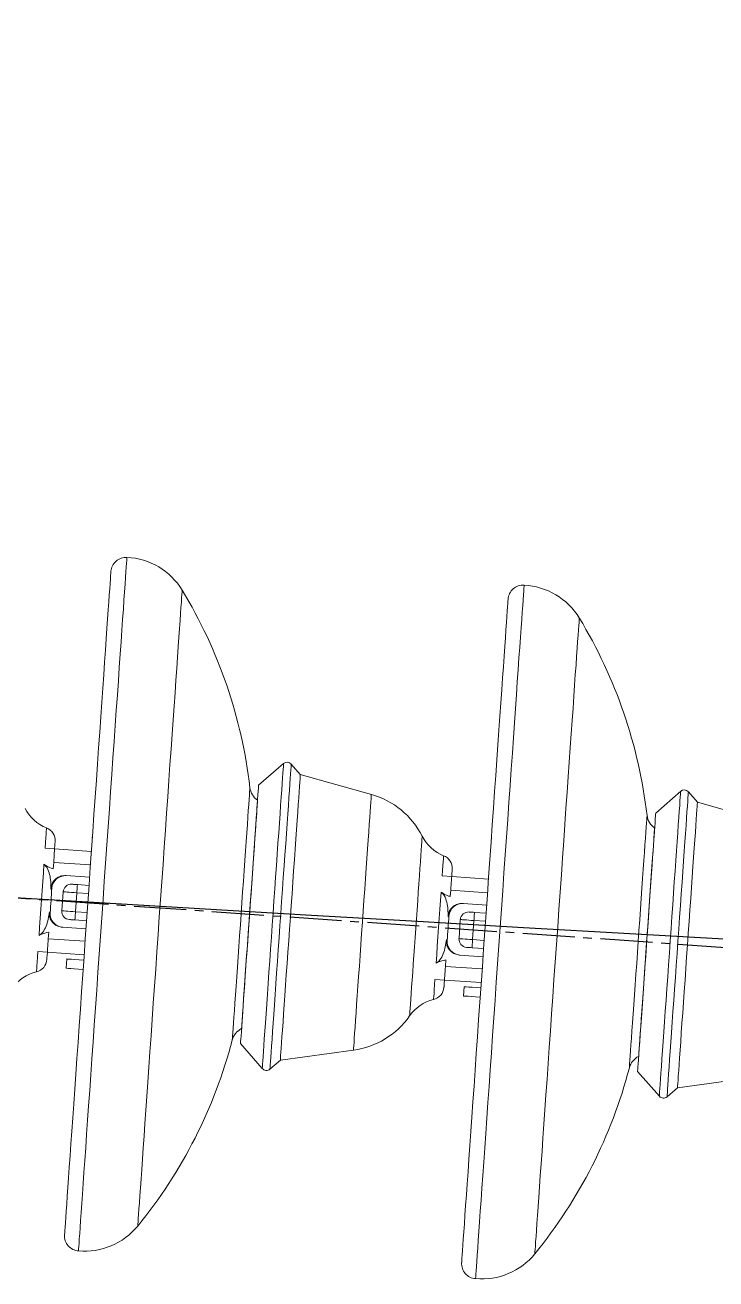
# Model space of a CAD drawing. Header units: millimetres. Extents: x 1587714 to 3094800, y -694377 to -413614.
# Drawn here: x 2056567.6 to 2056820.9, y -551020.1 to -550560.1 of the extents above; entities that cross this region are included whole.
import ezdxf

# ---------------------------------------------------------------- set-up
doc = ezdxf.new("R2010")
doc.units = ezdxf.units.MM
doc.linetypes.add('CENTER2', pattern=[28.575, 19.05, -3.175, 3.175, -3.175])
doc.layers.add('0_EJES', color=1, linetype='CENTER2')
doc.layers.add('M0_EQUIPOS', color=7, linetype='Continuous')

# ---------------------------------------------------------------- blocks, each defined once
blk = doc.blocks.new('poste doble terminal TM1')
at = {"layer": '0_EJES'}
blk.add_line((-248, 7825), (-1143.24, 7887.6), dxfattribs=at)
at = {"layer": 'M0_EQUIPOS', "color": 160, "linetype": 'Continuous', "lineweight": 15}
for p, q in [((-725.34, 7914.6), (-734.51, 7906.64)), ((-719.2, 7910.58), (-722.52, 7914.4)), ((-693.15, 7903.26), (-719.2, 7910.58)), ((-579.7, 7904.42), (-588.86, 7896.45)), ((-573.55, 7900.39), (-576.88, 7904.22)), ((-547.5, 7893.08), (-573.55, 7900.39)), ((-795.43, 7888.07), (-795.5, 7887.37)), ((-809.32, 7883.32), (-812.8, 7883.57)), ((-809.32, 7883.32), (-795.83, 7882.38)), ((-809.66, 7878.33), (-809.83, 7875.97)), ((-796.18, 7877.39), (-809.66, 7878.33)), ((-649.79, 7877.88), (-649.86, 7877.18)), ((-805.15, 7873.48), (-796.49, 7872.88)), ((-663.67, 7873.14), (-667.15, 7873.38)), ((-663.67, 7873.14), (-650.19, 7872.2)), ((-810.33, 7868.83), (-810.65, 7868.55)), ((-806.16, 7867.54), (-806.65, 7860.56)), ((-801.17, 7867.19), (-801.66, 7860.21)), ((-796.91, 7866.89), (-801.17, 7867.19)), ((-800.96, 7870.18), (-796.7, 7869.89)), ((-664.02, 7868.15), (-664.19, 7865.79)), ((-650.53, 7867.21), (-664.02, 7868.15)), ((-659.5, 7863.3), (-650.85, 7862.69)), ((-797.61, 7856.92), (-801.87, 7857.21)), ((-801.66, 7860.21), (-797.4, 7859.91)), ((-664.68, 7858.65), (-665, 7858.36)), ((-660.52, 7857.35), (-661, 7850.37)), ((-655.53, 7857.01), (-656.02, 7850.02)), ((-651.27, 7856.71), (-655.53, 7857.01)), ((-655.32, 7860), (-651.06, 7859.7)), ((-811.62, 7850.35), (-811.46, 7852.71)), ((-806.47, 7854.53), (-797.82, 7853.92)), ((-811.62, 7850.35), (-798.13, 7849.41)), ((-656.02, 7850.02), (-651.76, 7849.72)), ((-815.45, 7845.61), (-811.97, 7845.37)), ((-798.48, 7844.42), (-811.97, 7845.37)), ((-804.78, 7842.91), (-805.02, 7839.51)), ((-660.83, 7844.34), (-652.17, 7843.74)), ((-651.97, 7846.73), (-656.22, 7847.03)), ((-665.98, 7840.17), (-665.81, 7842.53)), ((-665.98, 7840.17), (-652.49, 7839.23)), ((-669.81, 7835.42), (-666.33, 7835.18)), ((-652.84, 7834.24), (-666.33, 7835.18)), ((-659.14, 7832.72), (-659.37, 7829.33)), ((-741.13, 7811.87), (-733.17, 7802.7)), ((-726.52, 7805.83), (-699.71, 7809.45)), ((-730.35, 7802.51), (-726.52, 7805.83)), ((-595.49, 7801.68), (-587.52, 7792.52)), ((-580.88, 7795.65), (-554.06, 7799.27)), ((-584.7, 7792.32), (-580.88, 7795.65))]:
    blk.add_line(p, q, dxfattribs=at)
at = {"layer": 'M0_EQUIPOS', "color": 160, "linetype": 'Continuous', "lineweight": 15, "flags": 128}
for points in [[(-782.77, 7990.22), (-782.78, 7990.17), (-782.8, 7989.82), (-782.85, 7989.11), (-782.93, 7988.05), (-783.02, 7986.64), (-783.15, 7984.89), (-783.29, 7982.8), (-783.46, 7980.37), (-783.65, 7977.62), (-783.87, 7974.55), (-784.11, 7971.17), (-784.36, 7967.48), (-784.64, 7963.5), (-784.94, 7959.25), (-785.26, 7954.73), (-785.59, 7949.95), (-785.94, 7944.92), (-786.31, 7939.67), (-786.69, 7934.21), (-787.09, 7928.55), (-787.49, 7922.7), (-787.92, 7916.69), (-788.35, 7910.53), (-788.79, 7904.24), (-789.23, 7897.83), (-789.69, 7891.32), (-790.15, 7884.74), (-790.61, 7878.09), (-791.08, 7871.41), (-791.55, 7864.7), (-792.02, 7857.98), (-792.49, 7851.28), (-792.96, 7844.61), (-793.42, 7838), (-793.88, 7831.45), (-794.33, 7824.99), (-794.77, 7818.64), (-795.21, 7812.41), (-795.63, 7806.32), (-796.05, 7800.39), (-796.45, 7794.63), (-796.84, 7789.07), (-797.21, 7783.71), (-797.57, 7778.57), (-797.92, 7773.67), (-798.24, 7769.01), (-798.55, 7764.62), (-798.84, 7760.51), (-799.1, 7756.67), (-799.35, 7753.14), (-799.58, 7749.91), (-799.78, 7747), (-799.96, 7744.41), (-800.12, 7742.15), (-800.26, 7740.22), (-800.37, 7738.64), (-800.45, 7737.41), (-800.51, 7736.52), (-800.55, 7735.99), (-800.56, 7735.82)], [(-788.65, 7985.11), (-788.66, 7984.94), (-788.7, 7984.4), (-788.76, 7983.51), (-788.84, 7982.27), (-788.96, 7980.68), (-789.09, 7978.74), (-789.25, 7976.47), (-789.43, 7973.87), (-789.64, 7970.94), (-789.86, 7967.69), (-790.11, 7964.14), (-790.38, 7960.3), (-790.67, 7956.17), (-790.98, 7951.76), (-791.3, 7947.1), (-791.65, 7942.2), (-792.01, 7937.06), (-792.38, 7931.71), (-792.77, 7926.15), (-793.17, 7920.41), (-793.58, 7914.51), (-794.01, 7908.45), (-794.44, 7902.26), (-794.88, 7895.96), (-795.33, 7889.57), (-795.78, 7883.09), (-796.24, 7876.56), (-796.7, 7869.99), (-797.16, 7863.4), (-797.62, 7856.81), (-798.08, 7850.24), (-798.53, 7843.71), (-798.99, 7837.24), (-799.43, 7830.84), (-799.87, 7824.54), (-800.31, 7818.35), (-800.73, 7812.29), (-801.14, 7806.39), (-801.54, 7800.65), (-801.93, 7795.1), (-802.31, 7789.74), (-802.67, 7784.6), (-803.01, 7779.7), (-803.34, 7775.04), (-803.64, 7770.63), (-803.93, 7766.51), (-804.2, 7762.66), (-804.45, 7759.11), (-804.68, 7755.86), (-804.88, 7752.94), (-805.06, 7750.33), (-805.22, 7748.06), (-805.36, 7746.12), (-805.47, 7744.53), (-805.56, 7743.29), (-805.62, 7742.4), (-805.66, 7741.86), (-805.67, 7741.69)], [(-762.53, 7978.18), (-762.54, 7978), (-762.58, 7977.47), (-762.64, 7976.59), (-762.72, 7975.35), (-762.83, 7973.78), (-762.97, 7971.86), (-763.13, 7969.6), (-763.31, 7967.02), (-763.51, 7964.12), (-763.73, 7960.91), (-763.98, 7957.39), (-764.25, 7953.59), (-764.53, 7949.5), (-764.84, 7945.15), (-765.16, 7940.54), (-765.5, 7935.69), (-765.85, 7930.62), (-766.22, 7925.34), (-766.6, 7919.86), (-767, 7914.21), (-767.41, 7908.4), (-767.82, 7902.44), (-768.25, 7896.36), (-768.68, 7890.18), (-769.12, 7883.91), (-769.56, 7877.57), (-770.01, 7871.18), (-770.46, 7864.76), (-770.91, 7858.34), (-771.36, 7851.92), (-771.8, 7845.53), (-772.25, 7839.19), (-772.68, 7832.92), (-773.12, 7826.73), (-773.54, 7820.66), (-773.96, 7814.7), (-774.36, 7808.89), (-774.76, 7803.24), (-775.14, 7797.76), (-775.51, 7792.48), (-775.87, 7787.41), (-776.21, 7782.56), (-776.53, 7777.95), (-776.83, 7773.6), (-777.12, 7769.51), (-777.38, 7765.71), (-777.63, 7762.19), (-777.85, 7758.98), (-778.06, 7756.08), (-778.24, 7753.49), (-778.4, 7751.24), (-778.53, 7749.32), (-778.64, 7747.74), (-778.73, 7746.51), (-778.79, 7745.63), (-778.83, 7745.1), (-778.84, 7744.92)], [(-637.13, 7980.03), (-637.13, 7979.99), (-637.16, 7979.64), (-637.21, 7978.93), (-637.28, 7977.87), (-637.38, 7976.46), (-637.5, 7974.71), (-637.65, 7972.62), (-637.82, 7970.19), (-638.01, 7967.44), (-638.23, 7964.36), (-638.46, 7960.98), (-638.72, 7957.3), (-639, 7953.32), (-639.3, 7949.06), (-639.61, 7944.54), (-639.95, 7939.76), (-640.3, 7934.74), (-640.66, 7929.49), (-641.05, 7924.02), (-641.44, 7918.36), (-641.85, 7912.52), (-642.27, 7906.51), (-642.7, 7900.34), (-643.14, 7894.05), (-643.59, 7887.64), (-644.04, 7881.14), (-644.51, 7874.55), (-644.97, 7867.91), (-645.44, 7861.22), (-645.91, 7854.51), (-646.38, 7847.8), (-646.84, 7841.1), (-647.31, 7834.43), (-647.77, 7827.81), (-648.23, 7821.26), (-648.68, 7814.8), (-649.13, 7808.45), (-649.56, 7802.22), (-649.99, 7796.13), (-650.4, 7790.2), (-650.81, 7784.45), (-651.2, 7778.88), (-651.57, 7773.52), (-651.93, 7768.39), (-652.27, 7763.48), (-652.6, 7758.83), (-652.9, 7754.44), (-653.19, 7750.32), (-653.46, 7746.49), (-653.71, 7742.95), (-653.93, 7739.72), (-654.14, 7736.81), (-654.32, 7734.22), (-654.48, 7731.96), (-654.61, 7730.04), (-654.72, 7728.46), (-654.81, 7727.22), (-654.87, 7726.34), (-654.91, 7725.81), (-654.92, 7725.63), (-654.92, 7725.63)], [(-643, 7974.93), (-643.01, 7974.75), (-643.05, 7974.22), (-643.11, 7973.33), (-643.2, 7972.08), (-643.31, 7970.49), (-643.45, 7968.56), (-643.61, 7966.29), (-643.79, 7963.68), (-643.99, 7960.75), (-644.22, 7957.51), (-644.47, 7953.96), (-644.74, 7950.11), (-645.03, 7945.98), (-645.33, 7941.58), (-645.66, 7936.92), (-646, 7932.01), (-646.36, 7926.87), (-646.74, 7921.52), (-647.12, 7915.97), (-647.53, 7910.23), (-647.94, 7904.32), (-648.36, 7898.27), (-648.79, 7892.08), (-649.24, 7885.78), (-649.68, 7879.38), (-650.14, 7872.91), (-650.59, 7866.38), (-651.05, 7859.81), (-651.51, 7853.22), (-651.97, 7846.63), (-652.43, 7840.06), (-652.89, 7833.53), (-653.34, 7827.05), (-653.79, 7820.65), (-654.23, 7814.35), (-654.66, 7808.17), (-655.09, 7802.11), (-655.5, 7796.2), (-655.9, 7790.47), (-656.29, 7784.91), (-656.66, 7779.56), (-657.02, 7774.42), (-657.37, 7769.51), (-657.69, 7764.85), (-658, 7760.45), (-658.29, 7756.32), (-658.56, 7752.47), (-658.81, 7748.92), (-659.03, 7745.68), (-659.24, 7742.75), (-659.42, 7740.15), (-659.58, 7737.87), (-659.71, 7735.94), (-659.82, 7734.35), (-659.91, 7733.11), (-659.97, 7732.22), (-660.01, 7731.68), (-660.02, 7731.5)], [(-616.88, 7967.99), (-616.89, 7967.82), (-616.93, 7967.28), (-616.99, 7966.4), (-617.08, 7965.17), (-617.19, 7963.59), (-617.32, 7961.67), (-617.48, 7959.42), (-617.66, 7956.84), (-617.87, 7953.94), (-618.09, 7950.72), (-618.34, 7947.21), (-618.6, 7943.4), (-618.89, 7939.31), (-619.19, 7934.96), (-619.51, 7930.35), (-619.85, 7925.51), (-620.21, 7920.44), (-620.58, 7915.15), (-620.96, 7909.68), (-621.36, 7904.03), (-621.76, 7898.21), (-622.18, 7892.26), (-622.6, 7886.18), (-623.04, 7880), (-623.47, 7873.72), (-623.92, 7867.38), (-624.36, 7861), (-624.81, 7854.58), (-625.26, 7848.15), (-625.71, 7841.73), (-626.16, 7835.35), (-626.6, 7829.01), (-627.04, 7822.73), (-627.47, 7816.55), (-627.9, 7810.47), (-628.31, 7804.52), (-628.72, 7798.7), (-629.12, 7793.05), (-629.5, 7787.58), (-629.87, 7782.29), (-630.22, 7777.22), (-630.56, 7772.37), (-630.88, 7767.77), (-631.19, 7763.42), (-631.47, 7759.33), (-631.74, 7755.52), (-631.99, 7752.01), (-632.21, 7748.79), (-632.41, 7745.89), (-632.59, 7743.31), (-632.75, 7741.06), (-632.89, 7739.14), (-633, 7737.56), (-633.08, 7736.33), (-633.14, 7735.44), (-633.18, 7734.91), (-633.19, 7734.74)], [(-725.34, 7914.6), (-725.35, 7914.56), (-725.37, 7914.2), (-725.42, 7913.5), (-725.49, 7912.45), (-725.59, 7911.06), (-725.71, 7909.33), (-725.86, 7907.29), (-726.02, 7904.94), (-726.2, 7902.3), (-726.41, 7899.38), (-726.63, 7896.2), (-726.87, 7892.79), (-727.12, 7889.16), (-727.39, 7885.33), (-727.67, 7881.34), (-727.96, 7877.21), (-728.26, 7872.95), (-728.56, 7868.61), (-728.87, 7864.21), (-729.18, 7859.76), (-729.49, 7855.32), (-729.8, 7850.89), (-730.11, 7846.51), (-730.41, 7842.21), (-730.7, 7838.02), (-730.98, 7833.95), (-731.26, 7830.04), (-731.52, 7826.31), (-731.76, 7822.78), (-732, 7819.49), (-732.21, 7816.44), (-732.4, 7813.65), (-732.58, 7811.15), (-732.73, 7808.95), (-732.86, 7807.07), (-732.97, 7805.51), (-733.06, 7804.29), (-733.12, 7803.41), (-733.16, 7802.88), (-733.17, 7802.7)], [(-722.52, 7914.4), (-722.53, 7914.36), (-722.55, 7914.01), (-722.6, 7913.3), (-722.67, 7912.25), (-722.77, 7910.86), (-722.89, 7909.14), (-723.03, 7907.09), (-723.2, 7904.74), (-723.38, 7902.1), (-723.59, 7899.18), (-723.81, 7896), (-724.05, 7892.59), (-724.3, 7888.96), (-724.57, 7885.14), (-724.85, 7881.14), (-725.14, 7877.01), (-725.43, 7872.76), (-725.74, 7868.41), (-726.05, 7864.01), (-726.36, 7859.57), (-726.67, 7855.12), (-726.98, 7850.69), (-727.28, 7846.32), (-727.58, 7842.02), (-727.88, 7837.82), (-728.16, 7833.75), (-728.44, 7829.84), (-728.7, 7826.11), (-728.94, 7822.59), (-729.17, 7819.29), (-729.39, 7816.24), (-729.58, 7813.45), (-729.76, 7810.96), (-729.91, 7808.76), (-730.04, 7806.87), (-730.15, 7805.31), (-730.24, 7804.09), (-730.3, 7803.21), (-730.33, 7802.68), (-730.35, 7802.51)], [(-719.2, 7910.58), (-719.21, 7910.4), (-719.25, 7909.86), (-719.31, 7908.97), (-719.39, 7907.74), (-719.5, 7906.17), (-719.64, 7904.27), (-719.79, 7902.05), (-719.97, 7899.53), (-720.16, 7896.74), (-720.38, 7893.68), (-720.61, 7890.37), (-720.85, 7886.85), (-721.11, 7883.13), (-721.39, 7879.24), (-721.67, 7875.21), (-721.96, 7871.06), (-722.25, 7866.83), (-722.56, 7862.53), (-722.86, 7858.21), (-723.16, 7853.88), (-723.46, 7849.59), (-723.76, 7845.35), (-724.05, 7841.2), (-724.33, 7837.17), (-724.6, 7833.28), (-724.86, 7829.56), (-725.11, 7826.04), (-725.34, 7822.73), (-725.55, 7819.67), (-725.75, 7816.88), (-725.92, 7814.36), (-726.08, 7812.14), (-726.21, 7810.24), (-726.32, 7808.67), (-726.41, 7807.44), (-726.47, 7806.55), (-726.51, 7806.01), (-726.52, 7805.83)], [(-737.68, 7905.77), (-737.7, 7905.59), (-737.73, 7905.07), (-737.79, 7904.19), (-737.88, 7902.98), (-737.99, 7901.43), (-738.12, 7899.57), (-738.27, 7897.4), (-738.44, 7894.94), (-738.63, 7892.21), (-738.84, 7889.23), (-739.07, 7886.03), (-739.3, 7882.62), (-739.55, 7879.04), (-739.81, 7875.3), (-740.08, 7871.45), (-740.36, 7867.51), (-740.64, 7863.5), (-740.92, 7859.47), (-741.2, 7855.43), (-741.48, 7851.43), (-741.76, 7847.49), (-742.03, 7843.63), (-742.29, 7839.9), (-742.54, 7836.32), (-742.78, 7832.91), (-743, 7829.71), (-743.21, 7826.73), (-743.4, 7824), (-743.57, 7821.54), (-743.73, 7819.37), (-743.86, 7817.51), (-743.96, 7815.96), (-744.05, 7814.74), (-744.11, 7813.87), (-744.15, 7813.34), (-744.16, 7813.17)], [(-734.51, 7906.64), (-734.51, 7906.59), (-734.54, 7906.24), (-734.58, 7905.54), (-734.66, 7904.5), (-734.75, 7903.13), (-734.87, 7901.43), (-735.01, 7899.41), (-735.17, 7897.1), (-735.36, 7894.51), (-735.56, 7891.66), (-735.77, 7888.57), (-736, 7885.26), (-736.25, 7881.76), (-736.5, 7878.09), (-736.77, 7874.28), (-737.04, 7870.36), (-737.32, 7866.36), (-737.61, 7862.31), (-737.89, 7858.23), (-738.18, 7854.16), (-738.46, 7850.13), (-738.74, 7846.17), (-739.01, 7842.3), (-739.27, 7838.56), (-739.52, 7834.97), (-739.76, 7831.56), (-739.98, 7828.36), (-740.19, 7825.39), (-740.38, 7822.66), (-740.55, 7820.21), (-740.7, 7818.05), (-740.83, 7816.19), (-740.94, 7814.65), (-741.02, 7813.44), (-741.09, 7812.57), (-741.12, 7812.04), (-741.13, 7811.87)], [(-693.15, 7903.26), (-693.16, 7903.09), (-693.2, 7902.55), (-693.26, 7901.67), (-693.34, 7900.44), (-693.45, 7898.87), (-693.59, 7896.98), (-693.74, 7894.78), (-693.91, 7892.29), (-694.11, 7889.53), (-694.32, 7886.51), (-694.55, 7883.26), (-694.79, 7879.81), (-695.04, 7876.18), (-695.3, 7872.4), (-695.58, 7868.5), (-695.86, 7864.5), (-696.14, 7860.44), (-696.43, 7856.36), (-696.71, 7852.27), (-697, 7848.21), (-697.28, 7844.22), (-697.55, 7840.31), (-697.81, 7836.53), (-698.07, 7832.9), (-698.31, 7829.45), (-698.54, 7826.21), (-698.75, 7823.19), (-698.94, 7820.42), (-699.11, 7817.93), (-699.27, 7815.73), (-699.4, 7813.84), (-699.51, 7812.28), (-699.6, 7811.05), (-699.66, 7810.16), (-699.69, 7809.63), (-699.71, 7809.45), (-699.71, 7809.45)], [(-579.7, 7904.42), (-579.7, 7904.37), (-579.73, 7904.02), (-579.78, 7903.32), (-579.85, 7902.26), (-579.95, 7900.87), (-580.07, 7899.15), (-580.21, 7897.11), (-580.38, 7894.76), (-580.56, 7892.11), (-580.76, 7889.19), (-580.99, 7886.02), (-581.23, 7882.6), (-581.48, 7878.97), (-581.75, 7875.15), (-582.03, 7871.16), (-582.31, 7867.02), (-582.61, 7862.77), (-582.92, 7858.43), (-583.22, 7854.02), (-583.53, 7849.58), (-583.85, 7845.13), (-584.15, 7840.71), (-584.46, 7836.33), (-584.76, 7832.03), (-585.05, 7827.83), (-585.34, 7823.76), (-585.61, 7819.85), (-585.87, 7816.12), (-586.12, 7812.6), (-586.35, 7809.3), (-586.56, 7806.25), (-586.76, 7803.47), (-586.93, 7800.97), (-587.09, 7798.77), (-587.22, 7796.89), (-587.33, 7795.33), (-587.41, 7794.1), (-587.47, 7793.23), (-587.51, 7792.7), (-587.52, 7792.52)], [(-576.88, 7904.22), (-576.88, 7904.18), (-576.91, 7903.82), (-576.96, 7903.12), (-577.03, 7902.07), (-577.13, 7900.67), (-577.25, 7898.95), (-577.39, 7896.91), (-577.55, 7894.56), (-577.74, 7891.91), (-577.94, 7888.99), (-578.16, 7885.82), (-578.4, 7882.4), (-578.66, 7878.77), (-578.92, 7874.95), (-579.2, 7870.96), (-579.49, 7866.82), (-579.79, 7862.57), (-580.09, 7858.23), (-580.4, 7853.82), (-580.71, 7849.38), (-581.02, 7844.94), (-581.33, 7840.51), (-581.64, 7836.13), (-581.94, 7831.83), (-582.23, 7827.63), (-582.52, 7823.57), (-582.79, 7819.66), (-583.05, 7815.93), (-583.3, 7812.4), (-583.53, 7809.1), (-583.74, 7806.05), (-583.94, 7803.27), (-584.11, 7800.77), (-584.27, 7798.57), (-584.4, 7796.69), (-584.51, 7795.13), (-584.59, 7793.91), (-584.65, 7793.03), (-584.69, 7792.5), (-584.7, 7792.32)], [(-734.89, 7901.15), (-734.9, 7900.97), (-734.94, 7900.44), (-735, 7899.55), (-735.09, 7898.32), (-735.2, 7896.76), (-735.33, 7894.88), (-735.48, 7892.69), (-735.66, 7890.22), (-735.85, 7887.48), (-736.06, 7884.5), (-736.28, 7881.31), (-736.52, 7877.93), (-736.76, 7874.39), (-737.02, 7870.72), (-737.28, 7866.95), (-737.55, 7863.12), (-737.82, 7859.25), (-738.09, 7855.39), (-738.36, 7851.55), (-738.62, 7847.78), (-738.88, 7844.12), (-739.13, 7840.57), (-739.37, 7837.19), (-739.59, 7834), (-739.8, 7831.02), (-739.99, 7828.28), (-740.16, 7825.81), (-740.31, 7823.63), (-740.45, 7821.74), (-740.55, 7820.18), (-740.64, 7818.95), (-740.7, 7818.06), (-740.74, 7817.53), (-740.75, 7817.35)], [(-573.55, 7900.39), (-573.56, 7900.21), (-573.6, 7899.68), (-573.66, 7898.79), (-573.75, 7897.56), (-573.86, 7895.98), (-573.99, 7894.08), (-574.15, 7891.86), (-574.32, 7889.35), (-574.52, 7886.55), (-574.73, 7883.49), (-574.96, 7880.19), (-575.21, 7876.67), (-575.47, 7872.95), (-575.74, 7869.06), (-576.02, 7865.03), (-576.31, 7860.88), (-576.61, 7856.64), (-576.91, 7852.35), (-577.21, 7848.02), (-577.52, 7843.7), (-577.82, 7839.4), (-578.11, 7835.16), (-578.4, 7831.02), (-578.68, 7826.98), (-578.96, 7823.09), (-579.22, 7819.38), (-579.46, 7815.85), (-579.69, 7812.55), (-579.91, 7809.49), (-580.1, 7806.69), (-580.28, 7804.18), (-580.43, 7801.96), (-580.57, 7800.06), (-580.68, 7798.49), (-580.76, 7797.25), (-580.83, 7796.36), (-580.86, 7795.83), (-580.88, 7795.65)], [(-592.04, 7895.58), (-592.05, 7895.41), (-592.09, 7894.88), (-592.15, 7894.01), (-592.24, 7892.79), (-592.34, 7891.25), (-592.47, 7889.38), (-592.63, 7887.21), (-592.8, 7884.75), (-592.99, 7882.02), (-593.2, 7879.05), (-593.42, 7875.84), (-593.66, 7872.43), (-593.91, 7868.85), (-594.17, 7865.12), (-594.44, 7861.27), (-594.72, 7857.32), (-595, 7853.32), (-595.28, 7849.28), (-595.56, 7845.25), (-595.84, 7841.24), (-596.12, 7837.3), (-596.39, 7833.45), (-596.65, 7829.72), (-596.9, 7826.13), (-597.13, 7822.73), (-597.36, 7819.52), (-597.57, 7816.54), (-597.76, 7813.81), (-597.93, 7811.36), (-598.08, 7809.19), (-598.21, 7807.32), (-598.32, 7805.78), (-598.41, 7804.56), (-598.47, 7803.69), (-598.5, 7803.16), (-598.52, 7802.98)], [(-588.86, 7896.45), (-588.87, 7896.41), (-588.89, 7896.06), (-588.94, 7895.36), (-589.01, 7894.32), (-589.11, 7892.94), (-589.23, 7891.24), (-589.37, 7889.23), (-589.53, 7886.92), (-589.71, 7884.33), (-589.91, 7881.47), (-590.13, 7878.38), (-590.36, 7875.07), (-590.6, 7871.57), (-590.86, 7867.9), (-591.13, 7864.1), (-591.4, 7860.18), (-591.68, 7856.18), (-591.96, 7852.12), (-592.25, 7848.05), (-592.53, 7843.98), (-592.81, 7839.95), (-593.09, 7835.98), (-593.36, 7832.12), (-593.62, 7828.38), (-593.87, 7824.79), (-594.11, 7821.38), (-594.34, 7818.18), (-594.54, 7815.2), (-594.74, 7812.48), (-594.91, 7810.03), (-595.06, 7807.86), (-595.19, 7806), (-595.3, 7804.46), (-595.38, 7803.25), (-595.44, 7802.38), (-595.48, 7801.86), (-595.49, 7801.68)], [(-812.8, 7883.57), (-812.66, 7885.59), (-812.54, 7887.33), (-812.44, 7888.75), (-812.36, 7889.83), (-812.31, 7890.56), (-812.28, 7890.93), (-812.28, 7890.97)], [(-589.25, 7890.97), (-589.26, 7890.79), (-589.3, 7890.26), (-589.36, 7889.37), (-589.45, 7888.14), (-589.56, 7886.58), (-589.69, 7884.69), (-589.84, 7882.51), (-590.01, 7880.03), (-590.2, 7877.3), (-590.41, 7874.32), (-590.64, 7871.13), (-590.87, 7867.75), (-591.12, 7864.2), (-591.38, 7860.53), (-591.64, 7856.77), (-591.91, 7852.93), (-592.18, 7849.07), (-592.45, 7845.2), (-592.72, 7841.37), (-592.98, 7837.6), (-593.24, 7833.93), (-593.48, 7830.39), (-593.72, 7827.01), (-593.94, 7823.82), (-594.15, 7820.84), (-594.34, 7818.1), (-594.52, 7815.63), (-594.67, 7813.44), (-594.8, 7811.56), (-594.91, 7809.99), (-595, 7808.76), (-595.06, 7807.88), (-595.1, 7807.34), (-595.11, 7807.16)], [(-809.13, 7885.97), (-809.14, 7885.8), (-809.18, 7885.3), (-809.24, 7884.47), (-809.32, 7883.32)], [(-795.48, 7887.37), (-795.49, 7887.37), (-795.5, 7887.37)], [(-674.5, 7887.95), (-674.5, 7887.91), (-674.53, 7887.56), (-674.58, 7886.87), (-674.65, 7885.83), (-674.74, 7884.47), (-674.86, 7882.8), (-675, 7880.84), (-675.16, 7878.59), (-675.33, 7876.1), (-675.52, 7873.39), (-675.72, 7870.48), (-675.94, 7867.4), (-676.16, 7864.2), (-676.39, 7860.89), (-676.63, 7857.53), (-676.87, 7854.14), (-677.1, 7850.75), (-677.34, 7847.41), (-677.56, 7844.15), (-677.78, 7841.01), (-677.99, 7838.01), (-678.19, 7835.2), (-678.37, 7832.59), (-678.54, 7830.22), (-678.69, 7828.12), (-678.81, 7826.29), (-678.92, 7824.78), (-679, 7823.58), (-679.06, 7822.71), (-679.1, 7822.19), (-679.11, 7822.02)], [(-809.66, 7878.33), (-809.6, 7879.31), (-809.53, 7880.24), (-809.47, 7881.11), (-809.42, 7881.86), (-809.38, 7882.48), (-809.34, 7882.94), (-809.32, 7883.23), (-809.32, 7883.32)], [(-667.15, 7873.38), (-667.01, 7875.41), (-666.89, 7877.15), (-666.79, 7878.56), (-666.72, 7879.65), (-666.67, 7880.37), (-666.64, 7880.74), (-666.64, 7880.79)], [(-815.04, 7851.56), (-814.82, 7854.62), (-814.6, 7857.85), (-814.36, 7861.19), (-814.13, 7864.59), (-813.89, 7867.98), (-813.65, 7871.32), (-813.43, 7874.55), (-813.21, 7877.62)], [(-663.49, 7875.79), (-663.5, 7875.62), (-663.53, 7875.12), (-663.59, 7874.28), (-663.67, 7873.14)], [(-649.84, 7877.18), (-649.84, 7877.18), (-649.86, 7877.18)], [(-664.02, 7868.15), (-663.95, 7869.12), (-663.89, 7870.06), (-663.83, 7870.92), (-663.77, 7871.68), (-663.73, 7872.3), (-663.7, 7872.76), (-663.68, 7873.04), (-663.67, 7873.14)], [(-810.33, 7868.83), (-810.41, 7867.72), (-810.49, 7866.6), (-810.56, 7865.47), (-810.64, 7864.34), (-810.72, 7863.21), (-810.8, 7862.09), (-810.88, 7860.97), (-810.96, 7859.85)], [(-801.17, 7867.19), (-802.14, 7867.26), (-803.08, 7867.32), (-803.94, 7867.38), (-804.7, 7867.44), (-805.32, 7867.48), (-805.78, 7867.51), (-806.06, 7867.53), (-806.16, 7867.54)], [(-802.96, 7870.32), (-802.92, 7870.32), (-802.81, 7870.31), (-802.62, 7870.3), (-802.37, 7870.28), (-802.07, 7870.26), (-801.73, 7870.24), (-801.35, 7870.21), (-800.96, 7870.18)], [(-800.96, 7870.18), (-800.97, 7870.13), (-800.98, 7869.95), (-801, 7869.68), (-801.02, 7869.31), (-801.06, 7868.85), (-801.09, 7868.34), (-801.13, 7867.77), (-801.17, 7867.19)], [(-669.39, 7841.38), (-669.18, 7844.44), (-668.95, 7847.67), (-668.72, 7851.01), (-668.48, 7854.4), (-668.24, 7857.8), (-668.01, 7861.14), (-667.78, 7864.37), (-667.57, 7867.43)], [(-806.65, 7860.56), (-806.55, 7860.55), (-806.27, 7860.53), (-805.81, 7860.5), (-805.19, 7860.45), (-804.43, 7860.4), (-803.57, 7860.34), (-802.63, 7860.28), (-801.66, 7860.21)], [(-801.87, 7857.21), (-802.26, 7857.24), (-802.63, 7857.27), (-802.98, 7857.29), (-803.28, 7857.31), (-803.53, 7857.33), (-803.71, 7857.34), (-803.83, 7857.35), (-803.86, 7857.35)], [(-801.66, 7860.21), (-801.7, 7859.62), (-801.74, 7859.06), (-801.78, 7858.54), (-801.81, 7858.09), (-801.83, 7857.72), (-801.85, 7857.44), (-801.87, 7857.27), (-801.87, 7857.21)], [(-664.68, 7858.65), (-664.76, 7857.54), (-664.84, 7856.42), (-664.92, 7855.29), (-665, 7854.16), (-665.08, 7853.03), (-665.16, 7851.9), (-665.24, 7850.78), (-665.31, 7849.67)], [(-655.53, 7857.01), (-656.5, 7857.07), (-657.44, 7857.14), (-658.3, 7857.2), (-659.05, 7857.25), (-659.67, 7857.3), (-660.14, 7857.33), (-660.42, 7857.35), (-660.52, 7857.35)], [(-657.31, 7860.14), (-657.27, 7860.13), (-657.16, 7860.13), (-656.98, 7860.11), (-656.73, 7860.1), (-656.43, 7860.08), (-656.08, 7860.05), (-655.71, 7860.03), (-655.32, 7860)], [(-655.32, 7860), (-655.32, 7859.94), (-655.33, 7859.77), (-655.35, 7859.49), (-655.38, 7859.12), (-655.41, 7858.67), (-655.45, 7858.15), (-655.49, 7857.59), (-655.53, 7857.01)], [(-811.97, 7845.37), (-811.96, 7845.46), (-811.94, 7845.74), (-811.91, 7846.21), (-811.87, 7846.83), (-811.82, 7847.58), (-811.76, 7848.44), (-811.69, 7849.38), (-811.62, 7850.35)], [(-661, 7850.37), (-660.91, 7850.36), (-660.62, 7850.34), (-660.16, 7850.31), (-659.54, 7850.27), (-658.79, 7850.22), (-657.92, 7850.16), (-656.99, 7850.09), (-656.02, 7850.02)], [(-656.02, 7850.02), (-656.06, 7849.44), (-656.1, 7848.88), (-656.13, 7848.36), (-656.16, 7847.91), (-656.19, 7847.53), (-656.21, 7847.26), (-656.22, 7847.09), (-656.22, 7847.03)], [(-815.97, 7838.2), (-815.97, 7838.25), (-815.94, 7838.62), (-815.89, 7839.35), (-815.82, 7840.43), (-815.72, 7841.85), (-815.59, 7843.58), (-815.45, 7845.61)], [(-811.97, 7845.37), (-812.05, 7844.22), (-812.11, 7843.39), (-812.14, 7842.88), (-812.16, 7842.71)], [(-798.62, 7842.48), (-800.31, 7842.59), (-801.85, 7842.7), (-803.1, 7842.79), (-804.01, 7842.85), (-804.57, 7842.89), (-804.78, 7842.91), (-804.78, 7842.91)], [(-656.22, 7847.03), (-656.61, 7847.06), (-656.99, 7847.08), (-657.33, 7847.11), (-657.64, 7847.13), (-657.88, 7847.15), (-658.07, 7847.16), (-658.18, 7847.17), (-658.22, 7847.17)], [(-798.86, 7839.08), (-800.54, 7839.2), (-802.09, 7839.31), (-803.33, 7839.39), (-804.24, 7839.46), (-804.81, 7839.5), (-805.02, 7839.51), (-805.02, 7839.51)], [(-666.33, 7835.18), (-666.32, 7835.28), (-666.3, 7835.56), (-666.27, 7836.02), (-666.22, 7836.64), (-666.17, 7837.4), (-666.11, 7838.26), (-666.05, 7839.2), (-665.98, 7840.17)], [(-670.33, 7828.02), (-670.32, 7828.06), (-670.3, 7828.43), (-670.25, 7829.16), (-670.17, 7830.24), (-670.07, 7831.66), (-669.95, 7833.4), (-669.81, 7835.42)], [(-666.33, 7835.18), (-666.41, 7834.03), (-666.46, 7833.2), (-666.5, 7832.7), (-666.51, 7832.53)], [(-653.21, 7828.9), (-654.9, 7829.01), (-656.45, 7829.12), (-657.69, 7829.21), (-658.6, 7829.27), (-659.17, 7829.31), (-659.37, 7829.33), (-659.37, 7829.33)], [(-652.98, 7832.29), (-654.66, 7832.41), (-656.21, 7832.52), (-657.45, 7832.61), (-658.36, 7832.67), (-658.93, 7832.71), (-659.14, 7832.72), (-659.14, 7832.72)]]:
    blk.add_lwpolyline(points, dxfattribs=at)
at = {"layer": 'M0_EQUIPOS', "color": 160, "linetype": 'Continuous', "lineweight": 15}
for centre, radius, start, end in [((-783.16, 7984.73), 5.5, 85.9849, 176), ((-783.95, 7965.2), 25.05, 31.21, 87.3104), ((-916.47, 7884.9), 180, 6.6572, 31.2131), ((-637.51, 7974.55), 5.5, 85.9849, 176), ((-638.3, 7955.01), 25.05, 31.21, 87.3104), ((-770.83, 7874.71), 180, 6.6572, 31.2131), ((-724.03, 7913.09), 2, 41, 131), ((-731.23, 7906.52), 6.5, 186.6572, 235.6845), ((-701.26, 7874.38), 30, 26.8965, 74.3176), ((-578.39, 7902.91), 2, 41, 131), ((-806.77, 7904.92), 15, 206.8965, 248.4367), ((-585.58, 7896.34), 6.5, 186.6572, 235.6845), ((-814.12, 7886.32), 5, 356, 68.4367), ((-661.12, 7894.74), 15, 206.8965, 248.4367), ((-668.47, 7876.14), 5, 356, 68.4367), ((-805.34, 7868.48), 5, 86, 176), ((-803.17, 7867.33), 3, 86, 176), ((-659.7, 7858.3), 5, 86, 176), ((-805.97, 7859.51), 5, 176, 266), ((-803.66, 7860.35), 3, 176, 266), ((-657.52, 7857.15), 3, 86, 176), ((-660.33, 7849.32), 5, 176, 266), ((-658.01, 7850.16), 3, 176, 266), ((-812.45, 7823.62), 15, 103.5633, 145.1035), ((-817.14, 7843.06), 5, 283.5633, 356), ((-671.5, 7832.88), 5, 283.5633, 356), ((-666.81, 7813.44), 15, 103.5633, 145.1035), ((-703.72, 7839.18), 30, 277.6824, 325.1035), ((-737.87, 7811.52), 6.5, 116.3155, 165.3428), ((-918.3, 7858.72), 180, 320.7869, 345.3428), ((-592.23, 7801.34), 6.5, 116.3155, 165.3428), ((-731.66, 7804.02), 2, 221, 311), ((-772.66, 7848.53), 180, 320.7869, 345.3428), ((-586.01, 7793.83), 2, 221, 311), ((-800.18, 7741.3), 5.5, 176, 266.0151), ((-798.25, 7760.76), 25.05, 264.6896, 320.79), ((-652.6, 7750.57), 25.05, 264.6896, 320.79), ((-654.54, 7731.12), 5.5, 176, 266.0151)]:
    blk.add_arc(centre, radius, start, end, dxfattribs=at)
for points, knots in [([(-813.21, 7877.62), (-812.36, 7877.05), (-811.29, 7876.35), (-810.07, 7876.03), (-809.83, 7875.97)], [0, 0, 0, 0, 0.806137, 1, 1, 1, 1]), ([(-813.21, 7877.62), (-812.81, 7877.21), (-811.79, 7876.18), (-811.06, 7873.88), (-810.68, 7871.26), (-810.66, 7869.46), (-810.65, 7868.55)], [0, 0, 0, 0, 0.175306, 0.445097, 0.720154, 1, 1, 1, 1]), ([(-810.65, 7868.55), (-810.59, 7869.09), (-810.48, 7870.17), (-809.63, 7871.61), (-808.38, 7872.74), (-806.81, 7873.45), (-805.69, 7873.47), (-805.15, 7873.48)], [0, 0, 0, 0, 0.195915, 0.391578, 0.593366, 0.804292, 1, 1, 1, 1]), ([(-667.57, 7867.43), (-666.71, 7866.86), (-665.65, 7866.16), (-664.42, 7865.85), (-664.19, 7865.79)], [0, 0, 0, 0, 0.806137, 1, 1, 1, 1]), ([(-667.57, 7867.43), (-667.17, 7867.03), (-666.14, 7865.99), (-665.42, 7863.7), (-665.03, 7861.07), (-665.01, 7859.27), (-665, 7858.36)], [0, 0, 0, 0, 0.175289, 0.445053, 0.720083, 1, 1, 1, 1]), ([(-665, 7858.36), (-664.95, 7858.9), (-664.83, 7859.98), (-663.98, 7861.43), (-662.73, 7862.56), (-661.17, 7863.26), (-660.04, 7863.29), (-659.5, 7863.3)], [0, 0, 0, 0, 0.195907, 0.391562, 0.59342, 0.804305, 1, 1, 1, 1]), ([(-811.23, 7860.18), (-811.37, 7859.29), (-811.63, 7857.51), (-812.36, 7854.97), (-813.4, 7852.95), (-814.43, 7851.91), (-814.95, 7851.61), (-815.04, 7851.56)], [0, 0, 0, 0, 0.277843, 0.554721, 0.814423, 0.970565, 1, 1, 1, 1]), ([(-806.47, 7854.53), (-807.05, 7854.63), (-808.21, 7854.83), (-809.71, 7855.83), (-810.79, 7857.23), (-811.31, 7858.77), (-811.26, 7859.76), (-811.23, 7860.18)], [0, 0, 0, 0, 0.212373, 0.424673, 0.638376, 0.848962, 1, 1, 1, 1]), ([(-811.23, 7860.18), (-811.23, 7860.18), (-811.04, 7860.08), (-811, 7859.96), (-810.96, 7859.85)], [0, 0, 0, 0, 0.015561, 1, 1, 1, 1]), ([(-811.46, 7852.71), (-812.46, 7852.51), (-813.71, 7852.27), (-814.82, 7851.67), (-815.04, 7851.56)], [0, 0, 0, 0, 0.806122, 1, 1, 1, 1]), ([(-665.59, 7849.99), (-665.72, 7849.1), (-665.99, 7847.33), (-666.72, 7844.79), (-667.75, 7842.77), (-668.79, 7841.72), (-669.31, 7841.42), (-669.39, 7841.38)], [0, 0, 0, 0, 0.27777, 0.554677, 0.814396, 0.970562, 1, 1, 1, 1]), ([(-660.83, 7844.34), (-661.41, 7844.44), (-662.57, 7844.64), (-664.06, 7845.65), (-665.14, 7847.04), (-665.67, 7848.58), (-665.61, 7849.58), (-665.59, 7849.99)], [0, 0, 0, 0, 0.212399, 0.424725, 0.638444, 0.84906, 1, 1, 1, 1]), ([(-665.59, 7849.99), (-665.58, 7849.99), (-665.39, 7849.91), (-665.35, 7849.79), (-665.31, 7849.67)], [0, 0, 0, 0, 0.015505, 1, 1, 1, 1]), ([(-665.81, 7842.53), (-666.82, 7842.33), (-668.06, 7842.08), (-669.18, 7841.49), (-669.39, 7841.38)], [0, 0, 0, 0, 0.8061, 1, 1, 1, 1])]:
    blk.add_open_spline(points, degree=3, knots=knots, dxfattribs=at)

msp = doc.modelspace()

# ---------------------------------------------------------------- linework, layer by layer
at = {"color": 5}
msp.add_arc((2061183.3471, -474010.1855), 77008.6558, 259.566268269, 266.990086958, dxfattribs=at)

# ---------------------------------------------------------------- block references
msp.add_blockref('poste doble terminal TM1', (2057387.7201, -558745.6049))

doc.saveas('drawing.dxf')
